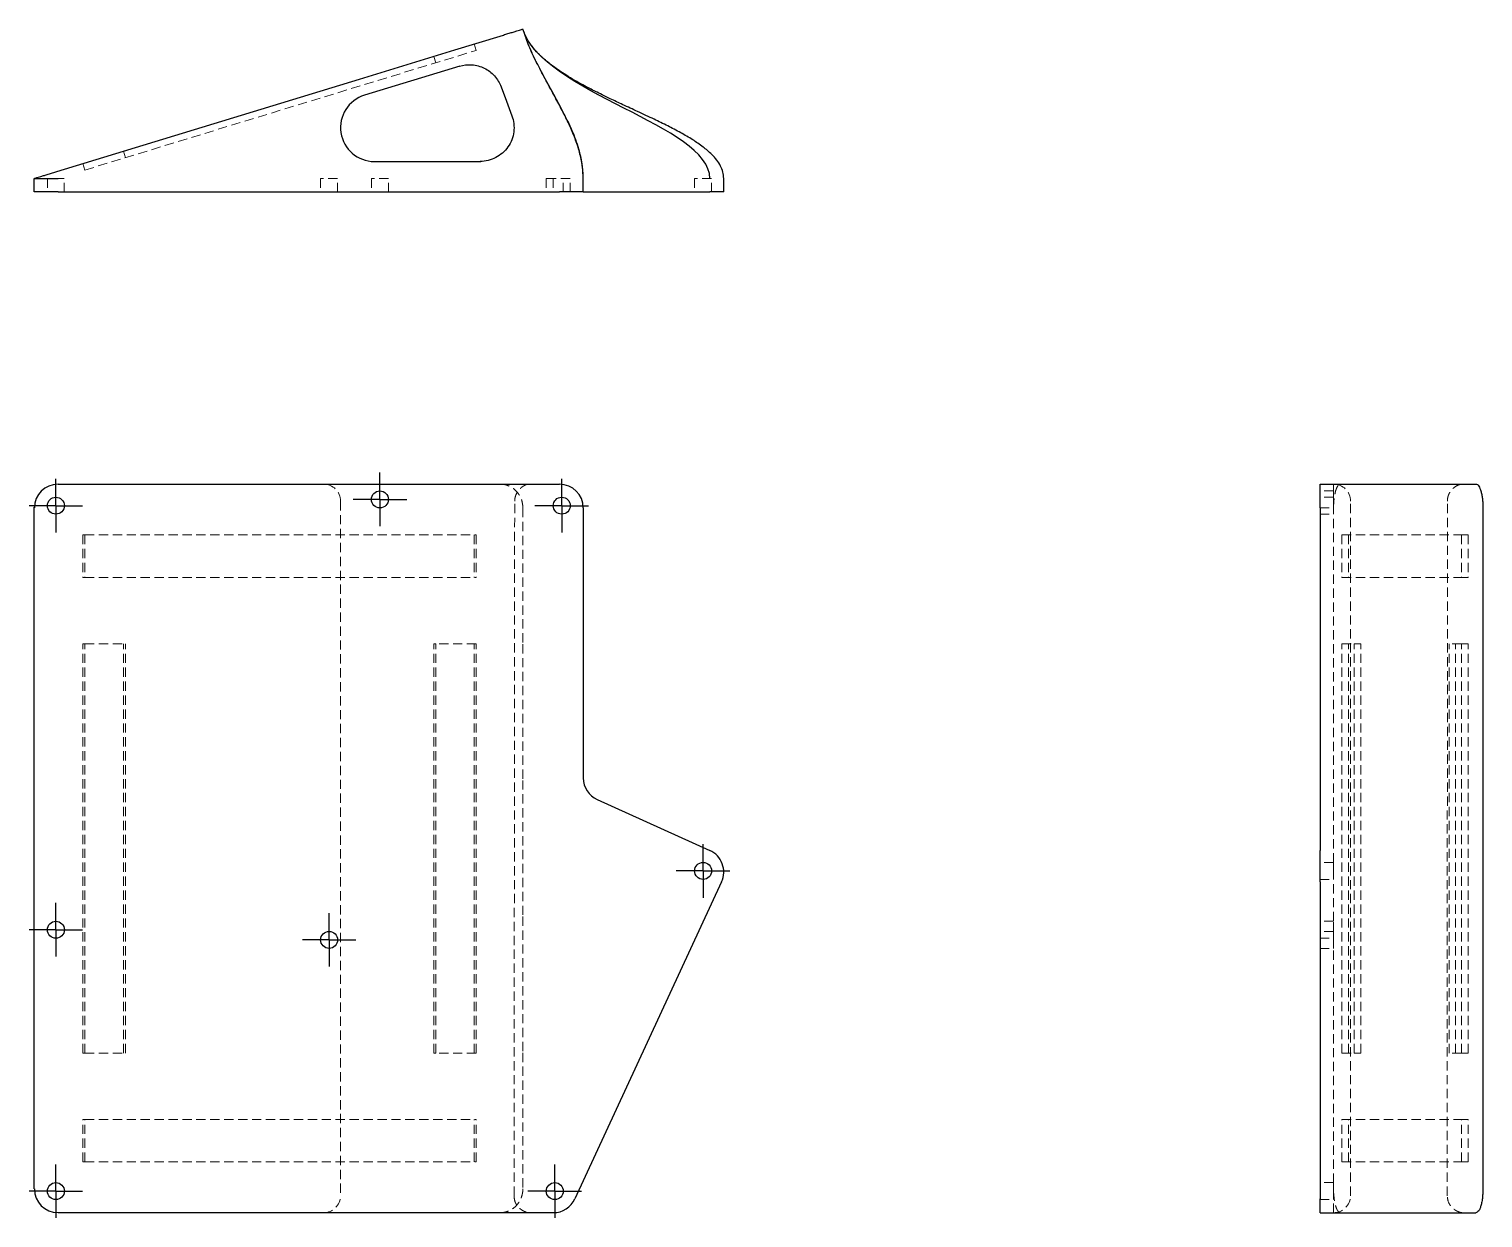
# Model space of a CAD drawing. Header units: millimetres. Extents: x 35 to 234, y 6 to 169.
import ezdxf

# ---------------------------------------------------------------- set-up
doc = ezdxf.new("R2010")
doc.units = ezdxf.units.MM
doc.linetypes.add('HIDDEN', pattern=[1.905, 1.27, -0.635])
doc.layers.add('10', color=7, linetype='Continuous')

# ---------------------------------------------------------------- blocks, each defined once
blk = doc.blocks.new('SW_CENTERMARKSYMBOL_0')
at = {"layer": '10', "color": 0}
for p, q in [((0, 2.5), (0, 3.66)), ((0, 0), (0, 2.5)), ((-2.5, 0), (-3.66, 0)), ((0, 0), (-2.5, 0)), ((0, 0), (0, -2.5)), ((0, 0), (2.5, 0)), ((2.5, 0), (3.66, 0)), ((0, -2.5), (0, -3.66))]:
    blk.add_line(p, q, dxfattribs=at)
blk = doc.blocks.new('SW_CENTERMARKSYMBOL_1')
at = {"layer": '10', "color": 0}
for p, q in [((0, 2.5), (0, 3.66)), ((0, 0), (0, 2.5)), ((-2.5, 0), (-3.66, 0)), ((0, 0), (-2.5, 0)), ((0, 0), (0, -2.5)), ((0, 0), (2.5, 0)), ((2.5, 0), (3.66, 0)), ((0, -2.5), (0, -3.66))]:
    blk.add_line(p, q, dxfattribs=at)
blk = doc.blocks.new('SW_CENTERMARKSYMBOL_2')
at = {"layer": '10', "color": 0}
for p, q in [((0, 2.5), (0, 3.66)), ((0, 0), (0, 2.5)), ((-2.5, 0), (-3.66, 0)), ((0, 0), (-2.5, 0)), ((0, 0), (0, -2.5)), ((0, 0), (2.5, 0)), ((2.5, 0), (3.66, 0)), ((0, -2.5), (0, -3.66))]:
    blk.add_line(p, q, dxfattribs=at)
blk = doc.blocks.new('SW_CENTERMARKSYMBOL_3')
at = {"layer": '10', "color": 0}
for p, q in [((0, 2.5), (0, 3.66)), ((0, 0), (0, 2.5)), ((-2.5, 0), (-3.66, 0)), ((0, 0), (-2.5, 0)), ((0, 0), (0, -2.5)), ((0, 0), (2.5, 0)), ((2.5, 0), (3.66, 0)), ((0, -2.5), (0, -3.66))]:
    blk.add_line(p, q, dxfattribs=at)
blk = doc.blocks.new('SW_CENTERMARKSYMBOL_4')
at = {"layer": '10', "color": 0}
for p, q in [((0, 2.5), (0, 3.66)), ((0, 0), (0, 2.5)), ((-2.5, 0), (-3.66, 0)), ((0, 0), (-2.5, 0)), ((0, 0), (0, -2.5)), ((0, 0), (2.5, 0)), ((2.5, 0), (3.66, 0)), ((0, -2.5), (0, -3.66))]:
    blk.add_line(p, q, dxfattribs=at)
blk = doc.blocks.new('SW_CENTERMARKSYMBOL_5')
at = {"layer": '10', "color": 0}
for p, q in [((0, 2.5), (0, 3.66)), ((0, 0), (0, 2.5)), ((-2.5, 0), (-3.66, 0)), ((0, 0), (-2.5, 0)), ((0, 0), (0, -2.5)), ((0, 0), (2.5, 0)), ((2.5, 0), (3.66, 0)), ((0, -2.5), (0, -3.66))]:
    blk.add_line(p, q, dxfattribs=at)
blk = doc.blocks.new('SW_CENTERMARKSYMBOL_6')
at = {"layer": '10', "color": 0}
for p, q in [((0, 2.5), (0, 3.66)), ((0, 0), (0, 2.5)), ((-2.5, 0), (-3.66, 0)), ((0, 0), (-2.5, 0)), ((0, 0), (0, -2.5)), ((0, 0), (2.5, 0)), ((2.5, 0), (3.66, 0)), ((0, -2.5), (0, -3.66))]:
    blk.add_line(p, q, dxfattribs=at)
blk = doc.blocks.new('SW_CENTERMARKSYMBOL_7')
at = {"layer": '10', "color": 0}
for p, q in [((0, 2.5), (0, 3.66)), ((0, 0), (0, 2.5)), ((-2.5, 0), (-3.66, 0)), ((0, 0), (-2.5, 0)), ((0, 0), (0, -2.5)), ((0, 0), (2.5, 0)), ((2.5, 0), (3.66, 0)), ((0, -2.5), (0, -3.66))]:
    blk.add_line(p, q, dxfattribs=at)

msp = doc.modelspace()

# ---------------------------------------------------------------- linework, layer by layer
at = {"color": 7, "linetype": 'Continuous', "lineweight": 25}
for p, q in [((102.95, 168.51), (102.75, 169.05)), ((93.44, 166.2), (99.64, 168.1)), ((80.41, 162.22), (93.44, 166.2)), ((94.12, 163.99), (81.09, 160)), ((39.03, 149.57), (80.41, 162.22)), ((82.44, 150.94), (97, 150.94)), ((35.93, 146.77), (35.93, 148.62)), ((111, 146.77), (111, 148.62)), ((130.23, 146.77), (130.23, 148.62)), ((39.18, 146.77), (35.93, 146.77)), ((39.18, 146.77), (107.76, 146.77)), ((111, 146.77), (107.76, 146.77)), ((111, 146.77), (112.91, 146.77)), ((112.91, 146.77), (128.32, 146.77)), ((130.23, 146.77), (128.32, 146.77)), ((39.18, 106.82), (107.76, 106.82)), ((211.77, 106.82), (213.62, 106.82)), ((211.77, 103.57), (211.77, 106.82)), ((35.93, 10.43), (35.93, 103.57)), ((111, 103.57), (111, 66.63)), ((211.77, 103.57), (211.77, 66.63)), ((234.05, 103.57), (234.05, 84.94)), ((234.05, 84.94), (234.05, 66.31)), ((211.77, 66.63), (211.77, 63.67)), ((234.05, 66.31), (234.05, 47.69)), ((112.91, 63.67), (128.32, 56.73)), ((211.77, 63.67), (211.77, 56.73)), ((211.77, 52.41), (211.77, 56.73)), ((129.93, 52.41), (109.86, 9.07)), ((211.77, 52.41), (211.77, 9.07)), ((234.05, 47.69), (234.05, 29.06)), ((234.05, 29.06), (234.05, 10.43)), ((211.77, 7.18), (211.77, 9.07)), ((106.92, 7.18), (39.18, 7.18)), ((211.77, 7.18), (213.62, 7.18))]:
    msp.add_line(p, q, dxfattribs=at)
at = {"color": 7, "linetype": 'HIDDEN', "lineweight": 18}
for p, q in [((42.85, 149.77), (96.37, 166.13)), ((90.83, 164.44), (90.56, 165.32)), ((96.37, 166.13), (96.1, 167.02)), ((105.23, 163.31), (105.38, 163.03)), ((48.39, 151.46), (48.12, 152.35)), ((42.85, 149.77), (42.58, 150.65)), ((110.87, 150.28), (110.94, 149.89)), ((37.72, 148.62), (37.72, 146.77)), ((40.03, 148.62), (39.26, 148.62)), ((40.03, 146.77), (40.03, 148.62)), ((77.41, 148.62), (75.09, 148.62)), ((75.09, 148.62), (75.09, 146.77)), ((77.41, 146.77), (77.41, 148.62)), ((84.36, 148.62), (82.04, 148.62)), ((82.04, 148.62), (82.04, 146.77)), ((84.36, 146.77), (84.36, 148.62)), ((106.9, 148.62), (105.95, 148.62)), ((105.95, 148.62), (105.95, 146.77)), ((109.22, 148.62), (106.9, 148.62)), ((106.9, 148.62), (106.9, 146.77)), ((108.27, 146.77), (108.27, 148.62)), ((109.22, 146.77), (109.22, 148.62)), ((128.54, 148.62), (126.23, 148.62)), ((126.23, 148.62), (126.23, 146.77)), ((128.54, 146.77), (128.54, 148.62)), ((213.62, 105.89), (211.77, 105.89)), ((213.62, 105.03), (213.62, 105.89)), ((77.81, 104.5), (77.81, 9.5)), ((102.75, 103.57), (102.75, 84.94)), ((213.62, 105.03), (211.77, 105.03)), ((211.77, 103.57), (213.62, 103.57)), ((213.62, 103.87), (213.62, 105.03)), ((213.62, 102.72), (213.62, 103.87)), ((215.94, 9.5), (215.94, 104.5)), ((211.77, 102.72), (213.62, 102.72)), ((213.62, 55.08), (213.62, 102.72)), ((42.85, 99.87), (42.58, 99.87)), ((42.58, 99.87), (42.58, 94.07)), ((42.85, 99.87), (96.37, 99.87)), ((42.85, 99.87), (42.85, 94.07)), ((96.1, 99.87), (96.1, 94.07)), ((96.37, 99.87), (96.37, 94.07)), ((214.77, 99.87), (231.13, 99.87)), ((214.77, 99.87), (214.77, 94.07)), ((215.65, 99.87), (215.65, 94.07)), ((231.13, 99.87), (232.02, 99.87)), ((231.13, 99.87), (231.13, 94.07)), ((232.02, 99.87), (232.02, 94.07)), ((42.85, 94.07), (42.58, 94.07)), ((42.85, 94.07), (96.37, 94.07)), ((214.77, 94.07), (231.13, 94.07)), ((231.13, 94.07), (232.02, 94.07)), ((42.58, 29.02), (42.58, 84.98)), ((42.85, 84.98), (42.58, 84.98)), ((42.85, 29.02), (42.85, 84.98)), ((42.85, 84.98), (48.39, 84.98)), ((48.12, 29.02), (48.12, 84.98)), ((48.39, 29.02), (48.39, 84.98)), ((90.83, 84.98), (90.56, 84.98)), ((90.56, 29.02), (90.56, 84.98)), ((96.37, 84.98), (90.83, 84.98)), ((90.83, 29.02), (90.83, 84.98)), ((96.1, 29.02), (96.1, 84.98)), ((96.37, 29.02), (96.37, 84.98)), ((102.75, 84.94), (102.75, 66.31)), ((214.77, 84.98), (216.46, 84.98)), ((214.77, 29.02), (214.77, 84.98)), ((215.65, 29.02), (215.65, 84.98)), ((216.46, 29.02), (216.46, 84.98)), ((216.46, 84.98), (217.35, 84.98)), ((217.35, 29.02), (217.35, 84.98)), ((231.13, 84.98), (229.44, 84.98)), ((229.44, 29.02), (229.44, 84.98)), ((230.32, 29.02), (230.32, 84.98)), ((231.13, 29.02), (231.13, 84.98)), ((231.13, 84.98), (232.02, 84.98)), ((232.02, 29.02), (232.02, 84.98)), ((102.75, 66.31), (102.75, 47.69)), ((213.62, 55.08), (211.77, 55.08)), ((213.62, 53.92), (213.62, 55.08)), ((213.62, 52.76), (213.62, 53.92)), ((211.77, 52.76), (213.62, 52.76)), ((213.62, 47.04), (213.62, 52.76)), ((102.75, 47.69), (102.75, 29.06)), ((213.62, 47.04), (211.77, 47.04)), ((213.62, 45.65), (213.62, 47.04)), ((213.62, 45.65), (211.77, 45.65)), ((211.77, 44.72), (213.62, 44.72)), ((213.62, 44.49), (213.62, 45.65)), ((213.62, 43.33), (213.62, 44.49)), ((211.77, 43.33), (213.62, 43.33)), ((213.62, 11.29), (213.62, 43.33)), ((42.85, 29.02), (42.58, 29.02)), ((42.85, 29.02), (48.39, 29.02)), ((90.83, 29.02), (90.56, 29.02)), ((96.37, 29.02), (90.83, 29.02)), ((102.75, 29.06), (102.75, 10.43)), ((214.77, 29.02), (216.46, 29.02)), ((216.46, 29.02), (217.35, 29.02)), ((231.13, 29.02), (229.44, 29.02)), ((231.13, 29.02), (232.02, 29.02)), ((42.58, 14.14), (42.58, 19.93)), ((42.85, 19.93), (42.58, 19.93)), ((42.85, 14.14), (42.85, 19.93)), ((42.85, 19.93), (96.37, 19.93)), ((96.1, 14.14), (96.1, 19.93)), ((96.37, 14.14), (96.37, 19.93)), ((214.77, 19.93), (231.13, 19.93)), ((214.77, 14.14), (214.77, 19.93)), ((215.65, 14.14), (215.65, 19.93)), ((231.13, 19.93), (232.02, 19.93)), ((231.13, 14.14), (231.13, 19.93)), ((232.02, 14.14), (232.02, 19.93)), ((42.85, 14.14), (42.58, 14.14)), ((42.85, 14.14), (96.37, 14.14)), ((214.77, 14.14), (231.13, 14.14)), ((231.13, 14.14), (232.02, 14.14)), ((213.62, 11.29), (211.77, 11.29)), ((213.62, 10.13), (213.62, 11.29)), ((213.62, 10.21), (213.62, 10.43)), ((213.62, 8.97), (213.62, 10.13)), ((211.77, 8.97), (213.62, 8.97))]:
    msp.add_line(p, q, dxfattribs=at)
at = {"color": 7, "linetype": 'HIDDEN', "lineweight": 18, "flags": 128}
for points in [[(102.75, 169.05), (102.75, 169.05)], [(102.75, 169.05), (102.75, 169.05)], [(101.54, 9.5), (101.59, 57), (101.63, 104.5)], [(229.17, 9.5), (229.18, 57), (229.19, 104.5)]]:
    msp.add_lwpolyline(points, dxfattribs=at)
at = {"color": 7, "linetype": 'Continuous', "lineweight": 25, "flags": 128}
for points in [[(99.76, 161.16), (100.51, 159.18), (101.25, 157.19)], [(111, 148.62), (111, 148.62)]]:
    msp.add_lwpolyline(points, dxfattribs=at)
at = {"color": 7, "linetype": 'Continuous', "lineweight": 25}
for centre in [(83.2, 104.73), (38.88, 103.87), (108.06, 103.87), (127.39, 53.92), (38.88, 45.88), (76.25, 44.49), (38.88, 10.13), (107.11, 10.13)]:
    msp.add_circle(centre, 1.16, dxfattribs=at)
for centre, radius, start, end in [((82.44, 155.57), 4.63, 107, 270), ((39.18, 103.57), 3.24, 90, 180), ((107.76, 103.57), 3.24, 0, 90), ((114.25, 66.63), 3.24, 180, 245.7323), ((126.98, 53.77), 3.24, 335.1576, 65.7323), ((39.18, 10.43), 3.24, 180, 270), ((106.92, 10.43), 3.24, 270, 335.1576)]:
    msp.add_arc(centre, radius, start, end, dxfattribs=at)
at = {"color": 7, "linetype": 'HIDDEN', "lineweight": 18}
for centre, start, end in [((75.49, 104.5), 0, 90), ((213.62, 104.5), 0, 90), ((75.49, 9.5), 270, 0), ((213.62, 9.5), 270, 0)]:
    msp.add_arc(centre, 2.32, start, end, dxfattribs=at)
at = {"color": 7, "linetype": 'Continuous', "lineweight": 25}
for points, knots in [([(99.64, 168.1), (99.84, 168.16), (100.05, 168.22), (100.46, 168.35), (100.66, 168.41), (101.06, 168.53), (101.25, 168.59), (101.6, 168.7), (101.77, 168.75), (102.06, 168.84), (102.19, 168.88), (102.4, 168.94), (102.49, 168.97), (102.63, 169.01), (102.67, 169.03), (102.73, 169.04), (102.75, 169.05), (102.75, 169.05)], [0.47477105, 0.47477105, 0.47477105, 0.47477105, 0.4766135, 0.4766135, 0.47845595, 0.47845595, 0.4802984, 0.4802984, 0.48214086, 0.48214086, 0.48398331, 0.48398331, 0.48582576, 0.48582576, 0.48766821, 0.48766821, 0.48951067, 0.48951067, 0.48951067, 0.48951067]), ([(111, 148.62), (110.97, 149.26), (110.91, 150.55), (110.46, 152.46), (109.81, 154.36), (108.98, 156.24), (108.04, 158.12), (106.96, 160.12), (105.79, 162.23), (104.63, 164.47), (103.73, 166.3), (103.34, 167.42), (103.22, 167.76)], [0, 0, 0, 0, 0.092186, 0.185731, 0.281755, 0.38053, 0.481731, 0.584648, 0.706898, 0.82868, 0.948619, 1, 1, 1, 1]), ([(130.23, 148.62), (130.2, 148.92), (130.16, 149.52), (129.79, 150.38), (129.26, 151.18), (128.46, 152.06), (127.35, 152.99), (125.93, 153.96), (124.31, 154.9), (122.55, 155.82), (120.58, 156.78), (118.53, 157.73), (116.52, 158.66), (114.9, 159.42), (113.65, 160.03), (112.72, 160.49), (111.84, 160.94), (110.9, 161.44), (109.81, 162.05), (108.73, 162.7), (107.76, 163.33), (106.91, 163.94), (106.14, 164.53), (105.6, 165), (105.24, 165.33), (105.01, 165.56), (104.68, 165.9), (104.29, 166.32), (103.88, 166.85), (103.54, 167.33), (103.37, 167.65), (103.31, 167.76)], [0, 0, 0, 0, 0.022004, 0.045471, 0.071919, 0.102029, 0.148473, 0.201379, 0.259888, 0.322941, 0.387085, 0.465301, 0.534548, 0.593421, 0.63078, 0.661892, 0.688585, 0.719956, 0.756804, 0.798276, 0.829798, 0.856243, 0.879051, 0.901225, 0.913239, 0.926251, 0.940048, 0.955278, 0.97235, 0.991405, 1, 1, 1, 1]), ([(94.07, 163.97), (94.62, 164.14), (95.21, 164.21), (96.38, 164.11), (96.95, 163.95), (98, 163.44), (98.47, 163.08), (99.25, 162.21), (99.56, 161.71), (99.76, 161.16)], [0, 0, 0, 0, 0.25, 0.25, 0.5, 0.5, 0.75, 0.75, 1, 1, 1, 1]), ([(111, 148.62), (111, 148.96), (110.98, 149.61), (110.85, 150.66), (110.66, 151.67), (110.37, 152.78), (109.98, 153.96), (109.48, 155.21), (108.86, 156.55), (108.17, 157.92), (107.43, 159.29), (106.69, 160.62), (105.98, 161.91), (105.52, 162.76), (105.3, 163.18)], [0, 0, 0, 0, 0.04445, 0.086596, 0.129812, 0.1764, 0.24555, 0.323085, 0.408055, 0.519039, 0.637376, 0.759434, 0.881533, 1, 1, 1, 1]), ([(101.25, 157.19), (101.51, 156.5), (101.6, 155.74), (101.41, 154.26), (101.14, 153.54), (100.29, 152.32), (99.71, 151.81), (98.39, 151.12), (97.65, 150.94), (96.91, 150.94)], [0, 0, 0, 0, 0.25, 0.25, 0.5, 0.5, 0.75, 0.75, 1, 1, 1, 1]), ([(35.93, 148.62), (35.93, 148.62), (35.95, 148.63), (36.03, 148.65), (36.09, 148.67), (36.25, 148.72), (36.34, 148.75), (36.57, 148.82), (36.7, 148.86), (36.98, 148.94), (37.14, 148.99), (37.48, 149.09), (37.66, 149.15), (38.04, 149.26), (38.23, 149.32), (38.63, 149.44), (38.83, 149.51), (39.03, 149.57)], [0, 0, 0, 0, 0.125, 0.125, 0.25, 0.25, 0.375, 0.375, 0.5, 0.5, 0.625, 0.625, 0.75, 0.75, 0.875, 0.875, 1, 1, 1, 1]), ([(35.93, 148.62), (35.93, 148.62), (36.02, 148.62), (36.34, 148.62), (36.58, 148.62), (37.17, 148.62), (37.53, 148.62), (38.31, 148.62), (38.74, 148.62), (39.18, 148.62)], [0.26944141, 0.26944141, 0.26944141, 0.26944141, 0.27312632, 0.27312632, 0.27681122, 0.27681122, 0.28049612, 0.28049612, 0.28418103, 0.28418103, 0.28418103, 0.28418103]), ([(213.62, 106.82), (214.01, 106.82), (214.61, 106.82), (215.33, 106.82), (215.75, 106.82), (216.07, 106.82), (216.35, 106.82), (216.75, 106.82), (217.24, 106.82), (217.75, 106.82), (218.17, 106.82), (218.49, 106.82), (218.78, 106.82), (219.08, 106.82), (219.38, 106.82), (219.7, 106.82), (219.98, 106.82), (220.28, 106.82), (220.58, 106.82), (220.9, 106.82), (221.18, 106.82), (221.48, 106.82), (221.78, 106.82), (222.11, 106.82), (222.38, 106.82), (222.67, 106.82), (222.93, 106.82), (223.14, 106.82), (223.31, 106.82), (223.43, 106.82), (223.61, 106.82), (223.85, 106.82), (224.11, 106.82), (224.31, 106.82), (224.42, 106.82), (224.52, 106.82), (224.56, 106.82), (224.64, 106.82), (224.76, 106.82), (224.92, 106.82), (225.12, 106.82), (225.31, 106.82), (225.47, 106.82), (225.58, 106.82), (225.67, 106.82), (225.71, 106.82), (225.81, 106.82), (225.92, 106.82), (226.12, 106.82), (226.38, 106.82), (226.62, 106.82), (226.81, 106.82), (226.92, 106.82), (227.1, 106.82), (227.31, 106.82), (227.57, 106.82), (227.87, 106.82), (228.14, 106.82), (228.47, 106.82), (228.78, 106.82), (229.09, 106.82), (229.37, 106.82), (229.7, 106.82), (230, 106.82), (230.31, 106.82), (230.6, 106.82), (230.94, 106.82), (231.36, 106.82), (232.1, 106.82), (232.71, 106.82), (233.1, 106.82)], [0, 0, 0, 0, 0.0625, 0.09375, 0.109375, 0.125, 0.140625, 0.15625, 0.1875, 0.21875, 0.234375, 0.25, 0.265625, 0.28125, 0.296875, 0.3125, 0.328125, 0.34375, 0.359375, 0.375, 0.390625, 0.40625, 0.421875, 0.4375, 0.453125, 0.46875, 0.484375, 0.492187, 0.5, 0.507812, 0.515625, 0.53125, 0.546875, 0.554687, 0.558594, 0.5625, 0.566406, 0.570312, 0.578125, 0.585937, 0.59375, 0.601562, 0.609375, 0.617187, 0.621094, 0.625, 0.628906, 0.632812, 0.640625, 0.65625, 0.671875, 0.679687, 0.6875, 0.695312, 0.703125, 0.71875, 0.734375, 0.75, 0.765625, 0.78125, 0.796875, 0.8125, 0.828125, 0.84375, 0.859375, 0.875, 0.890625, 0.90625, 0.9375, 1, 1, 1, 1]), ([(233.1, 106.82), (233.16, 106.82), (233.22, 106.8), (233.35, 106.71), (233.41, 106.64), (233.53, 106.47), (233.59, 106.36), (233.7, 106.1), (233.75, 105.95), (233.84, 105.62), (233.88, 105.44), (233.94, 105.07), (233.97, 104.88), (234.01, 104.49), (234.03, 104.3), (234.04, 103.93), (234.05, 103.74), (234.05, 103.57)], [0.47477105, 0.47477105, 0.47477105, 0.47477105, 0.4766135, 0.4766135, 0.47845595, 0.47845595, 0.4802984, 0.4802984, 0.48214086, 0.48214086, 0.48398331, 0.48398331, 0.48582576, 0.48582576, 0.48766821, 0.48766821, 0.48951067, 0.48951067, 0.48951067, 0.48951067]), ([(234.05, 10.43), (234.05, 10.3), (234.05, 10.14), (234.03, 9.8), (234.02, 9.62), (233.98, 9.23), (233.96, 9.03), (233.89, 8.64), (233.85, 8.45), (233.76, 8.09), (233.71, 7.93), (233.6, 7.65), (233.53, 7.53), (233.41, 7.35), (233.34, 7.29), (233.22, 7.2), (233.16, 7.18), (233.1, 7.18)], [0.78306216, 0.78306216, 0.78306216, 0.78306216, 0.78465969, 0.78465969, 0.78625721, 0.78625721, 0.78785473, 0.78785473, 0.78945226, 0.78945226, 0.79104978, 0.79104978, 0.7926473, 0.7926473, 0.79424483, 0.79424483, 0.79584235, 0.79584235, 0.79584235, 0.79584235]), ([(213.62, 7.18), (214.01, 7.18), (214.62, 7.18), (215.43, 7.18), (216.08, 7.18), (216.64, 7.18), (217.25, 7.18), (217.76, 7.18), (218.17, 7.18), (218.5, 7.18), (218.77, 7.18), (219.16, 7.18), (219.66, 7.18), (220.17, 7.18), (220.59, 7.18), (220.92, 7.18), (221.2, 7.18), (221.5, 7.18), (221.8, 7.18), (222.13, 7.18), (222.4, 7.18), (222.7, 7.18), (222.96, 7.18), (223.17, 7.18), (223.34, 7.18), (223.46, 7.18), (223.65, 7.18), (223.89, 7.18), (224.15, 7.18), (224.34, 7.18), (224.44, 7.18), (224.5, 7.18), (224.55, 7.18), (224.56, 7.18), (224.59, 7.18), (224.64, 7.18), (224.69, 7.18), (224.8, 7.18), (224.89, 7.18), (225.09, 7.18), (225.26, 7.18), (225.5, 7.18), (225.64, 7.18), (225.76, 7.18), (225.84, 7.18), (225.97, 7.18), (226.17, 7.18), (226.44, 7.18), (226.68, 7.18), (226.83, 7.18), (226.91, 7.18), (226.96, 7.18), (227.05, 7.18), (227.16, 7.18), (227.35, 7.18), (227.61, 7.18), (227.85, 7.18), (228.05, 7.18), (228.18, 7.18), (228.35, 7.18), (228.56, 7.18), (228.81, 7.18), (229.12, 7.18), (229.4, 7.18), (229.73, 7.18), (230.03, 7.18), (230.34, 7.18), (230.62, 7.18), (230.96, 7.18), (231.38, 7.18), (232.12, 7.18), (232.71, 7.18), (233.1, 7.18)], [0, 0, 0, 0, 0.0625, 0.09375, 0.125, 0.15625, 0.1875, 0.21875, 0.234375, 0.25, 0.265625, 0.28125, 0.3125, 0.34375, 0.359375, 0.375, 0.390625, 0.40625, 0.421875, 0.4375, 0.453125, 0.46875, 0.484375, 0.492187, 0.5, 0.507812, 0.515625, 0.53125, 0.546875, 0.554687, 0.558594, 0.560547, 0.5625, 0.564453, 0.566406, 0.570312, 0.578125, 0.578125, 0.59375, 0.59375, 0.609375, 0.617187, 0.621094, 0.625, 0.628906, 0.632812, 0.640625, 0.65625, 0.671875, 0.679687, 0.683594, 0.6875, 0.691406, 0.695312, 0.703125, 0.71875, 0.734375, 0.742187, 0.75, 0.757812, 0.765625, 0.78125, 0.796875, 0.8125, 0.828125, 0.84375, 0.859375, 0.875, 0.890625, 0.90625, 0.9375, 1, 1, 1, 1])]:
    msp.add_open_spline(points, degree=3, knots=knots, dxfattribs=at)
for points in [[(128.32, 148.62), (128.32, 155.88), (105.45, 160.22), (102.75, 169.05)], [(35.93, 103.57), (35.93, 103.62), (35.93, 103.67), (35.94, 103.72)]]:
    msp.add_open_spline(points, degree=3, dxfattribs=at)
at = {"color": 7, "linetype": 'HIDDEN', "lineweight": 18}
for points, knots in [([(102.86, 168.68), (102.91, 168.54), (102.99, 168.29), (103.18, 167.76), (103.41, 167.16), (103.7, 166.46), (104.04, 165.7), (104.42, 164.89), (104.85, 164.02), (105.14, 163.47), (105.3, 163.17)], [0, 0, 0, 0, 0.146701, 0.271888, 0.380976, 0.482002, 0.585322, 0.701227, 0.837683, 1, 1, 1, 1]), ([(103.31, 167.76), (103.23, 167.9), (103.09, 168.14), (102.99, 168.4), (102.95, 168.51)], [0, 0, 0, 0, 0.588697, 1, 1, 1, 1]), ([(105.37, 163.05), (105.37, 163.04), (105.38, 163.02), (105.41, 162.96), (105.46, 162.88), (105.52, 162.77), (105.61, 162.6), (105.69, 162.44), (105.77, 162.29), (105.79, 162.25)], [0, 0, 0, 0, 0.198585, 0.373671, 0.529323, 0.668076, 0.828823, 0.962173, 1, 1, 1, 1]), ([(99.64, 106.82), (99.84, 106.82), (100.05, 106.8), (100.46, 106.71), (100.66, 106.64), (101.06, 106.47), (101.25, 106.36), (101.6, 106.1), (101.77, 105.95), (102.06, 105.62), (102.19, 105.44), (102.4, 105.07), (102.49, 104.88), (102.63, 104.49), (102.67, 104.3), (102.73, 103.93), (102.75, 103.74), (102.75, 103.57)], [0.47477105, 0.47477105, 0.47477105, 0.47477105, 0.4766135, 0.4766135, 0.47845595, 0.47845595, 0.4802984, 0.4802984, 0.48214086, 0.48214086, 0.48398331, 0.48398331, 0.48582576, 0.48582576, 0.48766821, 0.48766821, 0.48951067, 0.48951067, 0.48951067, 0.48951067]), ([(101.63, 104.5), (101.64, 104.64), (101.66, 104.93), (101.79, 105.37), (102.02, 105.8), (102.33, 106.18), (102.68, 106.48), (103.03, 106.68), (103.34, 106.8), (103.45, 106.81), (103.51, 106.82)], [0, 0, 0, 0, 0.093117, 0.191205, 0.294803, 0.408596, 0.53647, 0.678846, 0.834211, 1, 1, 1, 1]), ([(213.62, 105.96), (213.62, 106.07), (213.62, 106.32), (213.62, 106.59), (213.62, 106.78), (213.62, 106.8), (213.62, 106.82)], [0, 0, 0, 0, 0.202444, 0.468296, 0.734148, 1, 1, 1, 1]), ([(213.62, 103.57), (213.62, 103.79), (213.63, 104), (213.65, 104.42), (213.67, 104.62), (213.72, 105.01), (213.75, 105.2), (213.82, 105.55), (213.86, 105.72), (213.94, 106.02), (213.99, 106.15), (214.09, 106.39), (214.15, 106.49), (214.26, 106.65), (214.32, 106.71), (214.44, 106.79), (214.51, 106.82), (214.57, 106.82)], [0, 0, 0, 0, 0.125, 0.125, 0.25, 0.25, 0.375, 0.375, 0.5, 0.5, 0.625, 0.625, 0.75, 0.75, 0.875, 0.875, 1, 1, 1, 1]), ([(229.19, 104.5), (229.2, 104.64), (229.21, 104.93), (229.34, 105.37), (229.56, 105.79), (229.87, 106.16), (230.23, 106.46), (230.6, 106.67), (230.95, 106.8), (231.12, 106.81), (231.2, 106.82)], [0, 0, 0, 0, 0.098732, 0.20286, 0.312256, 0.429751, 0.557796, 0.696605, 0.84481, 1, 1, 1, 1]), ([(102.75, 10.43), (102.75, 10.3), (102.74, 10.14), (102.69, 9.8), (102.65, 9.62), (102.53, 9.23), (102.45, 9.03), (102.24, 8.64), (102.11, 8.45), (101.81, 8.09), (101.64, 7.93), (101.27, 7.65), (101.06, 7.53), (100.65, 7.35), (100.44, 7.29), (100.03, 7.2), (99.83, 7.18), (99.64, 7.18)], [0.78306216, 0.78306216, 0.78306216, 0.78306216, 0.78465969, 0.78465969, 0.78625721, 0.78625721, 0.78785473, 0.78785473, 0.78945226, 0.78945226, 0.79104978, 0.79104978, 0.7926473, 0.7926473, 0.79424483, 0.79424483, 0.79584235, 0.79584235, 0.79584235, 0.79584235]), ([(214.57, 7.18), (214.51, 7.18), (214.45, 7.21), (214.32, 7.29), (214.26, 7.35), (214.15, 7.51), (214.1, 7.61), (213.99, 7.84), (213.94, 7.98), (213.86, 8.28), (213.82, 8.44), (213.75, 8.79), (213.72, 8.98), (213.67, 9.38), (213.65, 9.58), (213.63, 9.9), (213.63, 10), (213.62, 10.21), (213.62, 10.32), (213.62, 10.43)], [0, 0, 0, 0, 0.125, 0.125, 0.25, 0.25, 0.375, 0.375, 0.5, 0.5, 0.625, 0.625, 0.75, 0.75, 0.875, 0.875, 0.9375, 0.9375, 1, 1, 1, 1]), ([(103.42, 7.18), (103.39, 7.19), (103.33, 7.2), (103.02, 7.32), (102.69, 7.49), (102.4, 7.69), (102.16, 7.9), (101.89, 8.22), (101.6, 8.78), (101.57, 9.22), (101.54, 9.5)], [0, 0, 0, 0, 0.2007994, 0.3768758, 0.5194625, 0.5781356, 0.6308984, 0.7270489, 0.8197028, 1, 1, 1, 1]), ([(213.62, 7.18), (213.62, 7.2), (213.62, 7.22), (213.62, 7.41), (213.62, 7.71), (213.62, 8.12), (213.62, 8.52), (213.62, 8.8), (213.62, 8.89)], [0, 0, 0, 0, 0.182544, 0.365088, 0.547633, 0.730177, 0.912721, 1, 1, 1, 1]), ([(231.21, 7.18), (231.14, 7.19), (231.02, 7.2), (230.68, 7.31), (230.33, 7.49), (230.04, 7.68), (229.8, 7.9), (229.54, 8.21), (229.24, 8.77), (229.2, 9.21), (229.17, 9.5)], [0, 0, 0, 0, 0.186713, 0.353194, 0.492164, 0.551608, 0.60652, 0.709202, 0.808758, 1, 1, 1, 1])]:
    msp.add_open_spline(points, degree=3, knots=knots, dxfattribs=at)

# ---------------------------------------------------------------- block references
at = {"layer": '10'}
for name, p in [('SW_CENTERMARKSYMBOL_3', (38.88, 103.87)), ('SW_CENTERMARKSYMBOL_0', (83.2, 104.73)), ('SW_CENTERMARKSYMBOL_7', (108.06, 103.87)), ('SW_CENTERMARKSYMBOL_6', (127.39, 53.92)), ('SW_CENTERMARKSYMBOL_2', (38.88, 45.88)), ('SW_CENTERMARKSYMBOL_1', (76.25, 44.49)), ('SW_CENTERMARKSYMBOL_4', (38.88, 10.13)), ('SW_CENTERMARKSYMBOL_5', (107.11, 10.13))]:
    msp.add_blockref(name, p, dxfattribs=at)

doc.saveas('drawing.dxf')
